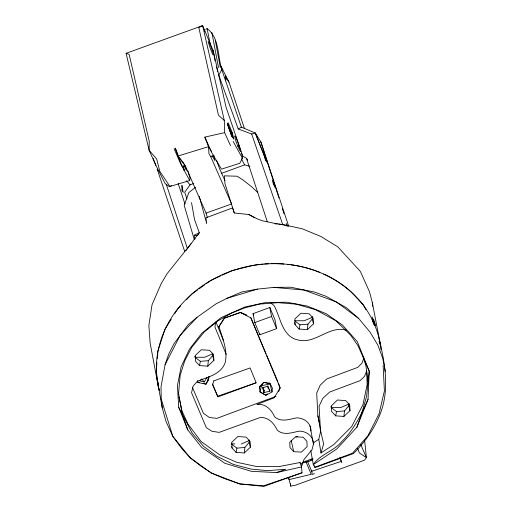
<?xml version="1.0" encoding="UTF-8"?>
<svg xmlns="http://www.w3.org/2000/svg" width="512" height="512" viewBox="0 0 512 512"><rect width="100%" height="100%" fill="white"/><g stroke="black" fill="none" stroke-linecap="round" stroke-linejoin="round"><path stroke-width="0.77" d="M213.882 360.378L213.574 354.65L209.581 350.323L201.325 349.747L195.232 355.526L195.539 361.261L199.533 365.581L207.795 366.163L213.882 360.378L212.659 355.539L212.736 353.171M231.68 446.566L232.064 448.045L236.058 452.371L244.314 452.954L250.406 447.168L249.184 442.33L249.261 439.962M294.566 322.515L295.149 324.736L299.142 329.056L307.398 329.638L313.491 323.853L312.262 319.021L312.346 316.646M350.01 410.643L349.702 404.909L345.709 400.589L337.453 400.013L331.36 405.792L331.674 411.52L335.667 415.846L343.923 416.429L350.01 410.643L348.787 405.805L348.864 403.437M379.168 338.925C385.062 363.584 389.824 389.99 380 414.368C374.131 429.229 364.749 442.246 353.504 453.51L316.851 466.97L314.778 467.27L313.286 464.634L336.851 448.915L356.89 427.232L368.038 399.424L369.242 371.149L357.325 341.683L342.464 325.05L326.106 313.67L307.322 306.086L286.598 302.195L265.101 302.675L245.12 306.938L220.992 317.683L201.664 333.37L189.363 349.331L181.133 366.81L177.44 385.568L178.688 407.283L187.808 429.933L201.645 447.379L224.915 463.296L251.405 471.328L276.723 472.557L301.549 466.893L302.099 464.282L304.102 459.411L311.974 449.779L313.446 444.23L309.978 425.901M269.894 383.206L272.051 391.936L265.914 395.27L259.987 391.942L259.418 386.822L263.738 382.317L269.894 383.206L272.384 388.096L272.051 391.936M156.922 362.56L156.288 371.814L158.445 387.296L159.469 390.33M157.184 358.701L157.658 351.763L164.973 329.242L171.251 319.213M207.795 366.163L208.326 360.672L212.659 355.539M244.314 452.954L244.851 447.462L249.184 442.33M307.398 329.638L307.936 324.154L312.262 319.021M343.923 416.429L344.461 410.938L348.787 405.805M187.808 429.933L182.33 414.509L178.579 393.421L180.192 375.123L184.73 360.851L191.853 347.136L204.378 331.84L218.246 320.698L231.392 313.107L244.07 308.07L259.488 304.102L278.067 302.656L296.186 304.16L315.578 309.696L335.84 320.742L350.579 335.078L358.061 345.798L369.242 371.149L366.598 396.371L361.85 412.838L356.89 427.232M239.552 312.614L224.358 318.17L218.976 326.4C222.285 338.003 227.904 350.035 225.274 362.31C221.325 374.381 207.846 376.992 197.491 381.19L193.037 386.246L191.565 392.755L206.278 427.603L212.006 431.328L219.219 432.358L259.91 417.6C268.384 416.864 273.939 423.162 277.293 430.17C283.507 435.789 291.898 432.678 299.034 431.136A15.066 13.248 -10.7 0 1 313.446 444.23M230.528 145.69L224.653 132.659L204.947 137.082L211.501 152.198L221.459 169.158L239.77 163.302L242.432 158.214L242.157 154.547L226.054 107.162L213.21 50.765L202.637 25.6L126.086 53.312L149.133 150.317L155.885 165.44L165.197 183.622L169.254 186.554L169.92 186.49L189.709 180.538L190.003 178.208L188.019 171.002M215.622 322.118L214.982 327.078L226.221 354.419M385.338 371.398L382.707 358.17L377.888 345.19L370.112 332.166L358.688 318.458L346.458 307.77L326.118 296.326L314.784 292.141L290.669 287.213L273.85 287.398L257.389 289.126L241.773 291.968L226.944 298.323L216.224 303.738L197.011 317.318L188.09 324.826L173.99 343.77L168.749 354.029L165.075 364.698L161.018 386.874L161.235 399.136L162.266 407.917L166.042 421.555L172.826 436.352L182.144 449.05L190.246 457.843L200.627 465.862L211.29 472.973L223.987 478.451L239.763 483.917L263.776 486.4L302.016 472.774L301.549 466.893L299.93 462.534L279.066 466.56L257.114 466.618L236.755 462.291L219.802 454.944L201.075 441.498L188.109 424.262L181.997 410.982L178.963 397.12M203.104 383.29L206.048 384.166L208.461 380.045L209.139 376.346L206.048 384.166L197.901 382.502L197.446 381.018M199.533 365.581L200.378 361.338L194.982 357.274M236.058 452.371L236.902 448.122L231.507 444.064M299.142 329.056L299.981 324.813L294.592 320.749M335.667 415.846L336.506 411.603L331.11 407.539M320.973 452.973L323.654 443.923L320.454 430.016L319.072 406.266L322.694 398.47L329.696 392.032L360.07 380.659L364.525 376.352L366.701 370.848L367.136 384.736L362.989 404.602L351.718 426.515L333.747 444.64L320.973 452.973L318.778 439.328L320.691 431.091M269.696 389.773L269.939 391.155L263.814 392.627L264.442 390.477M363.821 358.182L362.016 363.078L357.773 367.366L326.579 379.027L320.186 385.197L316.704 393.107L317.869 415.827L320.454 430.016M278.624 391.616L280.141 387.917L278.458 383.149M368.038 399.424C361.28 414.541 353.907 429.805 341.869 441.478C333.882 451.29 320.243 454.112 313.286 464.634L310.822 450.739M218.976 326.4L218.298 327.77L223.462 340.55M198.208 234.803L199.27 232.685L194.541 219.603L191.514 202.618M165.075 364.698L180.128 335.437L197.011 317.318M231.546 134.17L232.301 132.781L228.141 122.682L227.674 124.499L231.603 135.514L233.933 139.347L232.301 132.781L230.842 132.614M244.48 128.646L228.966 82.106L221.197 66.662L221.805 69.683L218.765 75.104L238.227 128.979L251.674 134.022L255.283 133.03L260.826 141.83L288.749 226.419M204.224 382.01L201.734 378.944L200.013 380.928L204.224 382.01L206.848 377.632M174.598 313.862L177.523 309.184L180.73 305.811M193.837 183.482L190.099 184.851L184.698 192.154L186.957 198.976M185.856 250.701L199.27 232.685L194.234 235.29L194.931 239.2M191.002 243.757L167.053 273.741L161.222 283.597L152.045 304.742L148.864 325.549L150.138 343.059L158.445 387.296L158.336 382.56M313.312 443.488L314.899 441.792L318.778 439.328M186.605 299.622L191.942 293.997L197.766 289.811M267.539 393.882L265.914 395.27L259.987 391.942L261.549 385.658L263.738 382.317L269.837 384.077L261.549 385.658L259.418 386.822L259.968 388.173M195.546 187.277L188.838 192.595L184.205 205.402L194.214 239.328M199.059 288.883L204.877 284.691M206.17 283.763L210.694 280.506L220.634 275.91M205.779 29.389L207.091 28.595C218.957 37.235 217.638 54.227 221.12 66.944M238.227 128.979L241.402 127.155L255.283 133.03L266.771 162.01L265.338 159.667L264.205 155.341M309.037 460.966L307.603 461.651L311.706 471.264L341.427 461.318M310.477 460.288L311.91 459.603M222.054 275.251L232 270.656L252.781 265.466A112.928 99.315 -10.7 0 1 263.098 264.141M312.877 459.552L309.35 461.152L302.624 463.059M212.71 353.773L204.64 357.267L195.949 357.274L194.605 356.454M241.165 444.058L249.235 440.557M312.544 317.184L304.25 320.742L295.565 320.755M349.069 403.974L340.774 407.533L332.09 407.546L330.739 406.726M169.254 186.554L171.475 185.658M302.547 462.413L312.89 458.458M276.051 396.333L216.858 418.362L209.395 417.491L203.45 413.357L192.442 387.36M221.466 173.357L244.614 164.877L249.882 166.33M253.043 313.664L269.805 307.501L274.95 319.648L276.634 328.64L259.846 334.752L254.797 322.566L253.043 313.664L253.658 315.098M276.723 472.557L285.722 469.261L267.565 470.643L251.238 469.101L233.491 464.474L216.544 456.109L203.674 446.419L192.307 433.395L178.688 407.283M254.797 322.566L271.546 316.474L269.805 307.501M175.11 148.077L177.978 156.051L183.59 162.982L185.536 166.419L206.086 213.082L231.616 203.955L210.707 156.653L208.947 153.69L208.531 146.669L204.73 137.178M255.923 382.79L217.574 396.282L212.627 384.051M314.374 473.651L312.16 474.426L311.75 470.592M246.95 315.296L240.563 312.531L224.358 318.17L218.298 327.77L215.962 322.022M302.016 472.774L263.674 485.792L239.763 483.917L211.29 472.973L190.246 457.843L172.826 436.352L161.235 399.136M210.707 156.653L214.08 155.526M177.978 156.051L185.536 166.419L182.394 166.682L177.978 156.051L208.531 146.669L211.706 151.731M237.69 146.291L239.213 145.837L240.896 151.514L239.584 150.266L235.885 141.338L234.682 136L235.846 136.902L239.213 145.837M226.944 298.323L257.389 289.126M295.968 436.934L297.504 436.493M267.853 386.234L262.618 387.718L263.814 392.627M288.589 477.376L290.778 486.157L295.872 485.056L364.461 460.192L366.426 457.702L364.589 440.211M199.43 382.202L197.901 382.502L197.677 380.947M299.981 324.813L307.936 324.154M200.378 361.338L208.326 360.672M336.506 411.603L344.461 410.938M236.902 448.122L244.851 447.462M231.731 443.853L234.874 443.923M293.734 451.693L301.395 452.09L307.149 446.611L306.906 441.35L303.162 437.203L295.507 436.826L289.747 442.304L289.99 447.558L293.734 451.693L291.149 440.339M273.85 287.398L303.942 290.022L336.275 301.875L358.688 318.458M275.014 223.802L277.267 224.026M278.771 224.179L283.277 224.621L302.266 228.8L320.858 236.448L337.894 246.925L360.326 271.392L369.395 291.552L372.301 302.419L380.755 346.394L380.864 349.568M199.27 196.326L206.682 223.584L206.003 217.792L232.531 207.923L234.304 212.992L248.8 214.522L257.338 218.886L262.227 220.71L274.72 223.398L283.277 224.621L285.299 225.536M194.234 235.29L197.414 235.654M374.406 325.056L375.846 325.395L372.102 316.954L373.254 322.726M126.086 53.312L129.133 54.342L149.229 141.261L149.133 150.317L156.678 159.04L159.834 171.379L169.92 186.49M241.005 312.672L246.112 314.912M346.144 330.246C329.715 325.094 315.411 344.211 298.547 340.096C282.208 337.184 280.71 317.638 274.086 305.6L270.528 302.707M240.563 312.531L250.81 317.875L280.141 387.917L274.176 397.811L256.902 404.467C265.568 403.366 271.334 409.613 274.694 416.845C280.922 422.515 289.35 419.334 296.525 417.862A15.066 13.248 -10.7 0 1 310.938 430.957M248.8 214.522L254.854 217.856M242.003 155.686L246.49 158.285L247.635 160.173M299.93 462.534L302.099 464.282M224.32 120.544L218.445 115.174L198.81 27.533L202.637 25.6L224.32 120.544L224.653 132.659M257.555 192.288L251.245 186.438L243.475 180.346L237.178 176.224L224.352 175.846L224.973 183.693L234.304 212.992M186.534 180.768L190.099 184.851M241.203 153.427L242.157 154.547M212.307 49.549L213.21 50.765L215.002 60.794M158.074 170.477L157.197 169.178L184.723 251.488M226.496 78.214L228.966 82.106M287.878 226.112L286.259 223.533L287.11 226.406M212.141 155.763L214.995 160.781L213.53 155.11M233.139 141.466L242.432 158.214M189.709 180.538L180.531 163.603L174.074 148.646M241.344 158.669L244.614 164.877M365.926 309.728L363.462 304.902L351.053 291.846A112.928 99.315 -10.7 0 0 323.533 274.003M288.038 477.517L289.088 479.61L311.181 474.317L305.824 461.267M225.005 180.659L219.744 169.152L216.55 160.288M178.01 154.797L175.539 148.544M360.742 444.486L366.426 457.702L359.347 452.89L357.606 448.493M267.923 386.042L269.939 391.155M250.81 317.568L266.029 353.677M266.65 355.149L277.837 381.67M271.546 316.474L276.634 328.64M267.277 386.118L268.486 389.011M262.771 387.219L264.288 390.874M340.275 458.496L341.139 460.614M184.166 166.086L186.502 170.502L185.382 166.214M226.829 79.283L225.414 75.795L225.235 77.818L225.894 80.006M339.802 457.645L341.862 462.758M255.283 133.03L266.771 162.01M153.165 158.4L155.885 165.44M372.115 319.501L374.24 325.094M229.21 129.664L230.003 131.795M230.528 133.216L231.846 136.762M251.674 134.022L282.925 225.139M221.805 69.683L241.402 127.155M232.928 137.344L230.995 131.635L227.571 123.962M178.176 183.584L184.998 204.058M379.046 341.203L380.755 346.394M246.49 158.285L267.283 221.658M166.272 184.25L187.443 248.634M260.826 141.83L278.912 197.888M282.336 208.499L284.045 213.798M372.691 319.738L374.336 324.954M221.197 66.662L222.093 69.491M363.098 356.563L365.965 365.965L368.032 381.926M227.539 123.955L228.998 128.954M216.41 66.906L217.702 71.443M206.086 213.082L207.398 217.683M183.072 165.894L184.166 170.477L183.181 165.818M208.115 378.547L208.461 380.045M317.869 415.827L319.283 421.946M314.445 465.728L314.778 467.27L352.486 453.222L367.814 435.904L379.046 413.811L384.403 390.912L383.123 365.491M207.091 28.595L210.349 44.851M204.557 29.997L204.851 31.526M211.866 32.614L218.509 67.546M215.29 40.198L220.32 67.571M158.682 388.102L162.266 407.917M259.578 333.267L259.846 334.752M290.49 483.789L290.778 486.157M372.301 302.419L372.634 306.317M373.779 319.565L374.048 322.682M313.491 323.853L313.178 318.125L309.184 313.798L300.928 313.229L294.842 319.002L295.149 324.736M250.406 447.168L250.099 441.434L246.099 437.114L237.85 436.531L231.757 442.317L232.064 448.045M157.658 351.763L157.747 355.712M264.698 264.013A112.928 99.315 -10.7 0 1 268.691 263.776M271.085 263.693A112.928 99.315 -10.7 0 1 283.853 264.019M287.827 264.384A112.928 99.315 -10.7 0 1 289.414 264.57M290.989 264.774A112.928 99.315 -10.7 0 1 303.392 267.11M304.922 267.494A112.928 99.315 -10.7 0 1 319.846 272.422M159.245 390.374A112.966 99.373 -10.7 0 1 248.102 266.342A112.966 99.373 -10.7 0 1 380.243 344.294M181.933 185.536L181.933 190.726L183.232 192.384L181.933 185.536M213.83 380.858L212.55 384.851L218.016 396.858L256.211 382.797L250.112 367.942L213.83 380.858M213.434 53.843L212.845 54.682L210.182 48.198L208.134 41.427L209.779 43.603L213.434 53.843M274.918 187.078L272.998 182.938L272.8 180.371L274.918 187.078"/></g></svg>
